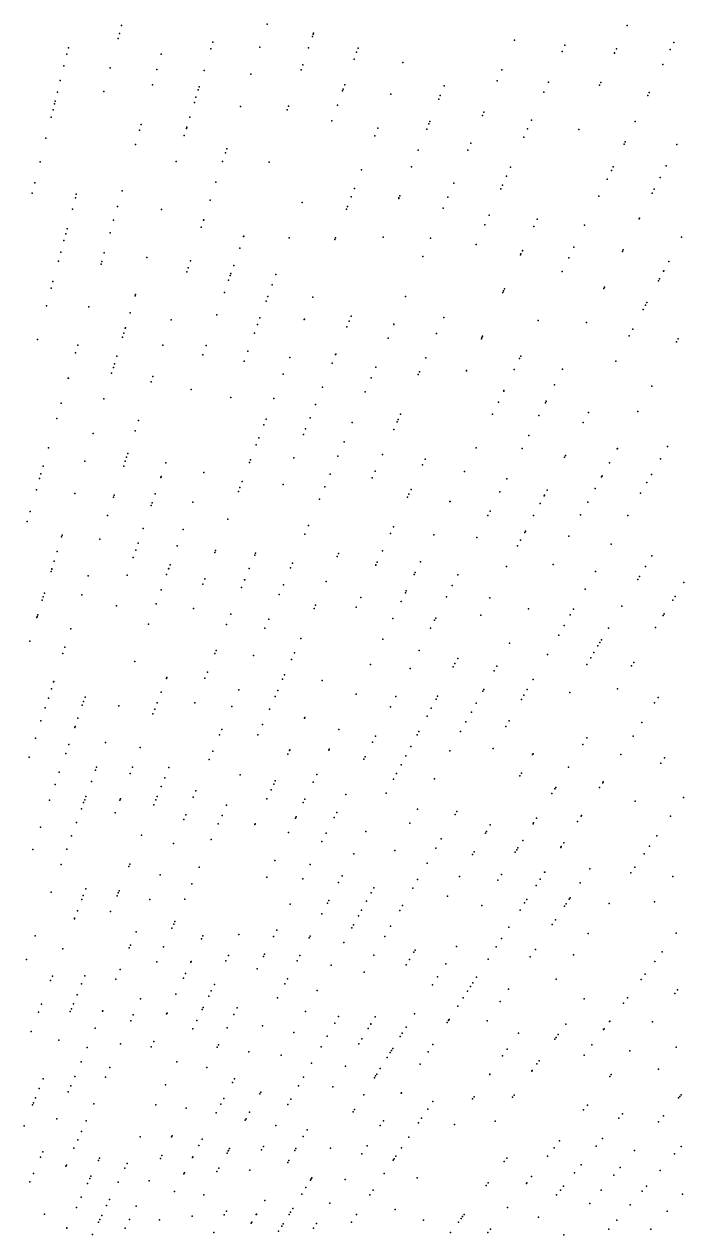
# Model space of a CAD drawing. Header units: metres. Extents: x -4327 to 4266, y -3886 to 3992.
# Drawn here: x 238.2 to 506.3, y 545.3 to 1037.2 of the extents above; entities that cross this region are included whole.
import ezdxf

# ---------------------------------------------------------------- set-up
doc = ezdxf.new("R2010")
doc.units = ezdxf.units.M

msp = doc.modelspace()

# ---------------------------------------------------------------- linework, layer by layer
for p in [(276.89, 1033.38, 2098.25), (277.75, 1036.58, 2085.04), (337, 1037.17, 2055.07), (355.71, 1033.07, 2069.83), (355.87, 1033.52, 2057.12), (483.37, 1036.59, 2099.69), (276.36, 1031.39, 2074.59), (314.86, 1029.87, 2095.18), (355.43, 1032.24, 2057.28), (437.5, 1030.69, 2096.19), (457.96, 1028.59, 2083.19), (502.23, 1029.72, 2081.54), (255.55, 1024.95, 2074.55), (256.22, 1027.63, 2099.77), (293.9, 1024.96, 2068.9), (314.03, 1027.13, 2086.82), (333.96, 1027.84, 2077.45), (353.8, 1027.51, 2086.17), (373.35, 1025.78, 2073.45), (373.93, 1027.37, 2082.16), (456.87, 1026.14, 2094.58), (478.13, 1025.35, 2068.87), (478.23, 1025.57, 2090.93), (478.94, 1027.1, 2088.6), (500.86, 1026.92, 2081.26), (254.37, 1020.21, 2081.79), (273.16, 1019.44, 2067.16), (292.13, 1018.78, 2106.96), (311.36, 1018.42, 2088.67), (350.74, 1018.62, 2076.41), (351.42, 1020.6, 2083.21), (372.32, 1022.94, 2095.35), (392.15, 1021.58, 2075.73), (432.4, 1018.66, 2088.14), (497.87, 1020.79, 2084.98), (252.88, 1014.27, 2083.76), (330.4, 1016.86, 2066.26), (430.46, 1014.1, 2076.05), (451.29, 1013.62, 2069.02), (472.59, 1013.47, 2082.51), (251.72, 1009.6, 2108.49), (270.59, 1009.85, 2069.96), (290.35, 1012.56, 2085.58), (308.96, 1010.57, 2092.28), (309.3, 1011.66, 2091.7), (367.65, 1010.12, 2080.17), (367.92, 1010.84, 2062.31), (368.54, 1012.55, 2063.05), (387.23, 1008.77, 2082.62), (387.24, 1008.79, 2060.62), (408.94, 1012.16, 2090.08), (449.5, 1009.6, 2071.66), (472.11, 1012.44, 2083.12), (492.3, 1009.36, 2094.14), (250.52, 1004.79, 2069.92), (250.79, 1005.88, 2069.35), (307.38, 1005.39, 2064.75), (308.04, 1007.56, 2066.4), (326.13, 1003.74, 2089.6), (345.65, 1003.84, 2060.01), (365.51, 1004.22, 2073.56), (406.72, 1006.67, 2075.98), (407.35, 1008.23, 2073.68), (491.71, 1008.15, 2097.12), (249.17, 999.36, 2098.63), (249.92, 1002.38, 2070.6), (305.53, 999.36, 2069.07), (345.16, 1002.41, 2090.55), (424.52, 1000.11, 2071.91), (425.09, 1001.44, 2069.18), (285.06, 994.13, 2070.03), (285.73, 996.44, 2083.36), (304.15, 994.83, 2070.9), (304.28, 995.27, 2088.84), (363.21, 997.92, 2068.86), (381.91, 994.91, 2067.79), (401.82, 994.55, 2061.93), (402.71, 996.74, 2060.98), (403.05, 997.59, 2073.75), (442.85, 994.65, 2065.33), (444.44, 998.23, 2061.85), (463.69, 994.38, 2064.85), (486.61, 997.7, 2086.32), (247.05, 990.85, 2086.51), (303.26, 991.91, 2070.47), (380.71, 991.78, 2080.75), (419.71, 988.77, 2064.81), (441.35, 991.29, 2083.07), (482.53, 989.32, 2066.08), (283.4, 988.34, 2103.69), (320, 984.87, 2067.12), (320.54, 986.53, 2101.99), (398.34, 985.93, 2088.36), (418.55, 986.04, 2078.45), (482.05, 988.36, 2077.69), (503.54, 988.26, 2079.16), (244.66, 981.29, 2080.74), (300.05, 981.42, 2076.77), (318.85, 981.33, 2085.17), (337.81, 981.06, 2062.74), (395.61, 979.17, 2090.94), (435.89, 979.02, 2090.57), (477.57, 979.17, 2055.66), (499.14, 979.62, 2071.85), (375.39, 977.93, 2065.57), (434.32, 975.49, 2063.6), (475.13, 974.16, 2061.43), (476.9, 977.78, 2058.18), (496.75, 974.92, 2061.92), (242.53, 972.74, 2068.34), (278, 969.49, 2077.92), (316.13, 972.95, 2084.5), (372.49, 970.37, 2097.6), (412.82, 972.55, 2069.39), (431.99, 970.26, 2094.34), (432.64, 971.73, 2091.84), (494.3, 970.11, 2065.33), (241.48, 968.51, 2067.96), (259.02, 966.68, 2085), (259.4, 968.1, 2085.13), (313.76, 965.66, 2074.61), (351.15, 964.77, 2089.1), (371.18, 966.96, 2098.85), (390.45, 966.4, 2074.92), (390.55, 966.64, 2089.61), (390.88, 967.46, 2068.75), (410.42, 966.88, 2091), (471.77, 967.27, 2077), (493.46, 968.48, 2072.8), (257.79, 962.08, 2086.73), (276.15, 963.06, 2081.43), (294.06, 961.82, 2083.72), (369.29, 962.03, 2085.28), (369.7, 963.1, 2093.36), (408.51, 962.39, 2089.81), (427.2, 959.51, 2062.74), (274.57, 957.54, 2086.96), (310.21, 954.74, 2082.69), (311.12, 957.52, 2094.6), (311.18, 957.71, 2068.95), (425.5, 955.69, 2076.91), (445.32, 954.99, 2080.64), (446.7, 957.95, 2089.92), (466.03, 955.5, 2068.28), (488.15, 958.06, 2061.42), (488.29, 958.32, 2100.95), (255.09, 951.99, 2070.66), (255.64, 954.07, 2069.36), (273.11, 952.46, 2070.08), (327.41, 950.85, 2077.67), (327.48, 951.06, 2078.12), (345.89, 950.32, 2074.92), (364.55, 949.69, 2075.62), (364.8, 950.34, 2074.17), (384.09, 950.65, 2069.15), (403.34, 950.21, 2071.83), (505.47, 950.65, 2086.31), (253.09, 944.56, 2095.57), (254.35, 949.24, 2073.4), (325.81, 946.21, 2081.98), (421.93, 947.67, 2070.69), (440.73, 945.14, 2104.54), (440.78, 945.26, 2093.31), (461.68, 946.58, 2099.4), (481.44, 944.88, 2099.64), (481.72, 945.44, 2078.3), (252.1, 940.84, 2096.26), (269.46, 939.71, 2062.56), (269.77, 940.79, 2094.36), (270.76, 944.24, 2072.5), (288.1, 942.35, 2061.6), (305.75, 941, 2061.34), (400.2, 942.82, 2075.53), (439.93, 943.42, 2072.24), (440.16, 943.93, 2073.36), (459.54, 942.2, 2106.86), (500.22, 940.78, 2072.95), (304.29, 936.5, 2089.33), (304.82, 938.15, 2066.65), (321.97, 935.07, 2063.23), (322.26, 935.91, 2103.22), (323.36, 939.12, 2060.62), (340.49, 935.49, 2071.16), (456.83, 936.64, 2088.72), (498.09, 936.78, 2075.27), (498.16, 936.91, 2103.79), (249.16, 929.87, 2095.72), (249.9, 932.65, 2086.96), (321.31, 933.15, 2064.76), (338.98, 931.33, 2085.2), (473.78, 929.84, 2088.82), (474.05, 930.37, 2084.33), (496, 932.84, 2094.64), (496.43, 933.66, 2065.57), (283.37, 926.85, 2088.85), (283.51, 927.33, 2086.96), (319.57, 928.09, 2088.6), (337.21, 926.48, 2089.02), (355.56, 926.27, 2087.46), (393.26, 926.46, 2088.09), (432.78, 928.1, 2092.35), (433.11, 928.8, 2085.28), (433.51, 929.66, 2081.47), (247.24, 922.72, 2079.59), (264.48, 922.34, 2079.84), (281.25, 919.92, 2100.18), (336.54, 924.64, 2102.65), (489.86, 921.29, 2077.15), (490.81, 923.07, 2081.18), (491.36, 924.11, 2092.05), (297.97, 917.05, 2066.35), (316.46, 919.08, 2080.09), (333.08, 915.14, 2069.29), (334.06, 917.81, 2093.08), (352.08, 917.19, 2075.74), (352.11, 917.27, 2090.63), (370.3, 916.52, 2085.6), (371.11, 918.53, 2084.29), (388.48, 915.21, 2074.28), (388.5, 915.24, 2088.95), (408.75, 918.06, 2079.12), (447.15, 916.78, 2069.81), (466.74, 916.03, 2074.75), (278.72, 911.65, 2078.29), (279.32, 913.61, 2076.8), (279.39, 913.85, 2092.36), (331.83, 911.69, 2073.22), (369.36, 914.21, 2095.07), (405.82, 911.49, 2084.52), (424.52, 910.39, 2078.22), (484.13, 910.51, 2078.22), (485.61, 913.3, 2090.32), (243.58, 909.04, 2069.57), (260, 906.74, 2089.44), (278.21, 909.99, 2092.55), (294.63, 906.77, 2093.63), (312.16, 906.58, 2060.6), (386.1, 909.6, 2090.74), (424.04, 909.37, 2078.76), (424.27, 909.85, 2065.45), (503.35, 908.07, 2072.48), (504.02, 909.27, 2106.69), (259.11, 903.62, 2097.48), (275.85, 902.27, 2074.8), (310.85, 902.76, 2093.56), (327.65, 900.22, 2070.62), (329.15, 904.32, 2074.11), (346.17, 901.8, 2084.85), (364.82, 902.96, 2069.29), (364.9, 903.15, 2069.74), (401.41, 901.59, 2064.76), (439.61, 901.34, 2077.64), (440.06, 902.26, 2076.87), (478.69, 900.28, 2074.74), (273.76, 895.44, 2089.27), (274.47, 897.74, 2076.4), (274.92, 899.22, 2076.8), (363.39, 899.42, 2069.97), (381.09, 897.8, 2063.62), (398.86, 895.86, 2066.09), (417.97, 896.33, 2060.44), (418.05, 896.5, 2075.31), (437.43, 896.87, 2078.92), (457.05, 897.02, 2085.74), (256.14, 893.28, 2079.56), (256.16, 893.35, 2085.83), (289.8, 891.9, 2104.78), (290.51, 894.08, 2076.34), (343.53, 894.94, 2060.14), (379.24, 893.42, 2094.83), (398.41, 894.84, 2093.14), (453.8, 890.64, 2076.7), (306.03, 888.77, 2070.08), (359.45, 889.68, 2088.9), (376.84, 887.78, 2066.8), (433.15, 888.09, 2061.43), (433.24, 888.28, 2061.88), (493.36, 890.04, 2082.12), (253.26, 883.23, 2074.36), (270.55, 884.92, 2082.96), (322.27, 885.43, 2075.09), (339.73, 885.02, 2066.7), (356.62, 882.66, 2090.44), (430.96, 883.61, 2065.47), (450.08, 883.32, 2082.85), (450.44, 884.03, 2064.18), (251.45, 876.92, 2074.8), (284.68, 876.14, 2082.87), (336.54, 876.72, 2098.45), (354.4, 877.18, 2074.45), (390.27, 876.56, 2067.99), (391.2, 878.66, 2084.83), (428.61, 878.77, 2089.29), (447.47, 878.2, 2067.87), (467.55, 879.34, 2086.51), (487.71, 879.85, 2069.72), (266.23, 870.81, 2061.87), (283.3, 871.91, 2072.81), (335.65, 874.39, 2099.02), (352.62, 872.76, 2094.18), (371.58, 875.39, 2070.28), (388.43, 872.42, 2097.04), (389.82, 875.56, 2095.47), (465.45, 875.39, 2080.05), (332.53, 866.26, 2088.67), (333.63, 869.14, 2089.48), (351.7, 870.5, 2076.63), (368.24, 867.52, 2093.66), (443.32, 870.06, 2071.92), (248.06, 865.09, 2083.71), (279.85, 861.29, 2059.7), (280.3, 862.69, 2087.71), (347.84, 860.94, 2080.98), (365.77, 861.7, 2094.86), (383.91, 862.28, 2069.68), (421.9, 865.03, 2071.32), (440.62, 864.76, 2088.78), (457.91, 861.21, 2096.18), (458.28, 861.9, 2088.92), (479.24, 864.57, 2094.45), (479.35, 864.77, 2080.23), (499.77, 865.63, 2085.32), (245.89, 857.53, 2087.36), (262.8, 859.58, 2081.19), (278.65, 857.6, 2087.84), (279.29, 859.56, 2058.59), (295.78, 859, 2081.64), (329.79, 859.12, 2077.56), (330.18, 860.16, 2080.08), (400.18, 858.19, 2082.31), (401.23, 860.43, 2093.82), (476.12, 858.94, 2086.7), (496.82, 860.51, 2087.59), (244.48, 852.62, 2075.41), (245, 854.43, 2089.28), (293.72, 853.03, 2085.75), (293.83, 853.35, 2083.42), (311.18, 854.95, 2090.88), (326.79, 851.31, 2070.87), (362.62, 854.27, 2079.84), (379.69, 852.8, 2076.85), (380.91, 855.53, 2074.4), (417.22, 855.44, 2099.05), (434.37, 852.5, 2073.94), (472.93, 853.2, 2075.7), (473.19, 853.65, 2085.67), (493.19, 854.23, 2069.45), (243.17, 848.02, 2079.89), (258.78, 846.43, 2064.79), (291.41, 846.3, 2066.21), (325.27, 847.35, 2064.27), (325.86, 848.88, 2061.91), (343.45, 850.07, 2063.76), (360.48, 849.23, 2082.82), (394.61, 846.24, 2074.29), (395.47, 848.09, 2100.21), (431.62, 847.11, 2093.75), (450.8, 847.83, 2066.56), (470.33, 848.49, 2067.18), (488.78, 846.59, 2074.18), (491.26, 850.89, 2090.63), (274.55, 844.97, 2072.6), (274.8, 845.75, 2065.18), (289.79, 841.61, 2064), (290.18, 842.73, 2066.76), (306.82, 842.98, 2083.31), (358.3, 844.11, 2070.25), (394, 844.93, 2074.11), (411.26, 843.21, 2099.42), (411.3, 843.28, 2081.3), (447.9, 842.38, 2094.99), (449.61, 845.59, 2096.91), (449.7, 845.77, 2070.4), (467.28, 843, 2068.46), (240.64, 839.21, 2073.99), (272.12, 837.5, 2082.46), (426.74, 837.52, 2091.21), (427.64, 839.28, 2083.46), (445.31, 837.51, 2098.04), (464.4, 837.79, 2070.4), (483.54, 837.51, 2081.3), (483.56, 837.56, 2090.36), (239.47, 835.13, 2095.81), (286.55, 832.2, 2084.56), (302.77, 831.86, 2090.27), (320.95, 836.11, 2086.13), (353.8, 833.5, 2065.49), (388.38, 832.88, 2080.85), (253.42, 828.91, 2094.21), (253.61, 829.52, 2086.09), (269.01, 827.93, 2071.24), (352.3, 829.96, 2093.88), (387.11, 830.16, 2083.27), (404.67, 829.69, 2077.93), (422.17, 828.56, 2074.9), (439.98, 827.49, 2103.41), (441.69, 830.69, 2074.92), (441.93, 831.15, 2079.08), (459.57, 829.09, 2090.63), (251.58, 822.89, 2101.67), (283.56, 823.5, 2075.41), (284.51, 826.29, 2076.07), (300.34, 825.19, 2098.96), (300.35, 825.21, 2076.71), (315.73, 822.51, 2086.63), (316.03, 823.3, 2069.71), (332.21, 822.25, 2078.19), (366.04, 822.15, 2089.97), (383.85, 823.16, 2074.92), (438.78, 825.23, 2079.35), (476.86, 825.94, 2079.2), (250.38, 818.96, 2101.45), (282.5, 820.45, 2074.05), (297.56, 817.55, 2076.34), (331.9, 821.47, 2079.36), (347.28, 818.14, 2076.53), (365.48, 820.87, 2093.02), (381.13, 817.34, 2088.07), (381.19, 817.46, 2069.76), (381.72, 818.59, 2085.02), (399.32, 818.73, 2059.55), (434.28, 816.77, 2082.27), (453.22, 817.63, 2079.81), (490.79, 816.81, 2089.47), (493.41, 821.17, 2094.56), (249.12, 814.82, 2084.32), (249.39, 815.72, 2076.91), (249.45, 815.9, 2090.34), (264.18, 813.05, 2091.26), (280.03, 813.25, 2097.5), (296.09, 813.5, 2085.18), (296.93, 815.8, 2081.45), (296.98, 815.94, 2075.43), (311.65, 811.87, 2091.4), (329.71, 816.06, 2084.56), (346.5, 816.31, 2084.45), (396.79, 813.54, 2086.37), (397.2, 814.39, 2085.41), (414.48, 813.46, 2058.09), (470.42, 814.78, 2102.33), (488.33, 812.72, 2085.04), (293.85, 807.34, 2098.43), (310.8, 809.67, 2076.14), (326.54, 808.23, 2074.01), (327.82, 811.37, 2072.58), (327.85, 811.46, 2072.81), (343.58, 809.43, 2088.97), (360.98, 810.78, 2079.8), (393.54, 806.87, 2087.94), (412.23, 809.05, 2086.75), (466.3, 807.66, 2093.14), (487.64, 811.57, 2079.06), (506.34, 810.31, 2089.11), (245.55, 803.15, 2083.61), (245.96, 804.51, 2083.84), (246.41, 805.97, 2068.11), (261.66, 805.31, 2081.08), (341.91, 805.49, 2069.34), (375, 804.19, 2073.09), (391.43, 802.54, 2067.42), (393.19, 806.16, 2079.84), (409.94, 804.55, 2087.58), (427.54, 804.09, 2065.11), (501.84, 803.11, 2079.52), (502.81, 804.67, 2098.72), (243.71, 797.13, 2077.78), (275.77, 800.89, 2081.77), (291.8, 801.71, 2070.89), (306.98, 799.7, 2079.21), (322.17, 797.4, 2087.53), (356.07, 799.74, 2089.25), (356.69, 801.15, 2070.7), (373.19, 800.31, 2066.21), (423.78, 797.01, 2093.16), (443.2, 799.56, 2088.43), (460.21, 797.11, 2081.04), (461.54, 799.41, 2083.96), (481.13, 800.73, 2093.54), (497.96, 796.9, 2081.47), (498.39, 797.59, 2071.22), (243.39, 796.09, 2062.05), (243.52, 796.51, 2076.16), (288.76, 793.37, 2084.78), (320.5, 793.26, 2089.64), (337.65, 795.46, 2078.25), (388.11, 795.75, 2068.49), (405.06, 794.97, 2065.81), (405.49, 795.82, 2089.89), (457.77, 792.87, 2076.09), (257.16, 791.45, 2067.83), (336.07, 791.74, 2084.52), (350.63, 787.54, 2076.41), (383.98, 787.28, 2093.65), (403.41, 791.74, 2069.82), (455.5, 788.94, 2065.8), (475.75, 791.79, 2079.3), (494.88, 791.97, 2089.83), (240.46, 786.52, 2076.29), (254.76, 784.06, 2087.88), (316.25, 782.74, 2074.83), (398.8, 782.68, 2074.16), (435.5, 785.66, 2070.54), (471.43, 784.59, 2075.64), (472.25, 785.95, 2082.31), (472.88, 787.01, 2082.04), (253.92, 781.5, 2074.43), (283.25, 778.21, 2064.33), (315.75, 781.52, 2074.82), (331.37, 780.66, 2081.08), (346.85, 779.05, 2099.14), (348.06, 781.77, 2086.86), (413.33, 777.36, 2094.75), (414.43, 779.42, 2065.52), (450.97, 781.1, 2088.3), (468.51, 779.73, 2065.84), (469.8, 781.87, 2074.57), (486.04, 777.82, 2073.72), (312.69, 773.93, 2067.62), (344.05, 772.75, 2088.72), (378.98, 777.03, 2075.93), (395.07, 775.36, 2092.79), (412.65, 776.08, 2091.29), (429.24, 774.37, 2093.75), (430.3, 776.28, 2092.55), (466.9, 777.06, 2089.58), (485.14, 776.39, 2079.11), (250.18, 769.97, 2066.84), (250.21, 770.07, 2087.2), (296.06, 771.26, 2075.64), (296.21, 771.66, 2080.04), (311.68, 771.44, 2080.55), (343.26, 770.97, 2077.37), (359.27, 770.46, 2099.14), (359.31, 770.54, 2099.38), (445.1, 770.94, 2089.25), (248.03, 763.34, 2082.43), (249.26, 767.14, 2065.86), (262.95, 763.67, 2078.6), (293.93, 765.71, 2077.18), (325.45, 766.72, 2066.45), (340.17, 764.04, 2084.75), (341.25, 766.46, 2084.76), (373.11, 764.98, 2104.94), (389.27, 763.98, 2078.05), (405.68, 762.97, 2071.76), (406.27, 764.07, 2074.76), (424.71, 766.2, 2097.13), (425.04, 766.79, 2082.75), (440.39, 762.78, 2092.43), (441.37, 764.48, 2078.03), (442.73, 766.82, 2068.72), (460.02, 765.6, 2071.12), (479.38, 767.17, 2078.96), (495.87, 763.57, 2089.24), (246.72, 759.33, 2071.46), (261.84, 760.45, 2079.92), (262.35, 761.93, 2087.35), (276.68, 760.17, 2092.04), (291.31, 758.89, 2065.28), (292.29, 761.45, 2062.32), (307.61, 761.37, 2073.03), (322.57, 759.92, 2077.48), (337.87, 758.86, 2067.36), (387.16, 759.85, 2092.65), (403.71, 759.26, 2100.28), (419.99, 757.69, 2073.83), (421.95, 761.22, 2070.78), (494.47, 761.41, 2089.54), (245.02, 754.09, 2070.63), (260.01, 755.12, 2068.69), (290.56, 756.93, 2069.87), (335.11, 752.68, 2070.06), (352.14, 755.17, 2083.57), (352.3, 755.5, 2084.5), (401.97, 756, 2091.26), (417.75, 753.65, 2075.48), (435.41, 754.15, 2081.43), (489.31, 753.48, 2083.28), (258.73, 751.41, 2068.6), (258.88, 751.83, 2069.76), (317.66, 748.35, 2065.52), (318.61, 750.6, 2075.03), (333.2, 748.38, 2071.39), (366.07, 750.55, 2078.26), (381.08, 747.91, 2079.21), (397.92, 748.38, 2089.65), (398.68, 749.81, 2080.62), (415.6, 749.76, 2074.35), (434.05, 751.8, 2090.95), (485.7, 747.91, 2067.9), (242.75, 747.11, 2085.45), (256.32, 744.42, 2086.66), (271.25, 745.25, 2071.1), (285.31, 743.26, 2082.51), (379.85, 745.5, 2088.91), (395.4, 743.64, 2079.68), (428.91, 742.9, 2082.22), (465.24, 744.53, 2095.25), (466.94, 747.26, 2090.1), (240.23, 739.36, 2077.56), (255.09, 740.85, 2100.89), (313.41, 738.34, 2094.68), (314.84, 741.71, 2067), (345.35, 740.6, 2092.88), (346.04, 742.09, 2090.35), (346.13, 742.29, 2070.93), (346.17, 742.37, 2071.16), (362, 742.22, 2068.23), (362.17, 742.55, 2082.35), (376.27, 738.47, 2082.37), (376.78, 739.47, 2068.74), (393.37, 739.82, 2075.5), (411.22, 741.86, 2097.75), (444.86, 740.36, 2096.55), (445.05, 740.69, 2094.23), (480.79, 740.36, 2090.77), (498.51, 739.07, 2463.94), (252.48, 733.25, 2079.34), (267.15, 733.99, 2087.4), (267.6, 735.22, 2087.44), (282.23, 735.23, 2076.95), (297.03, 735.17, 2084.27), (391.48, 736.26, 2068.77), (459.49, 735.34, 2078.92), (497.01, 736.85, 2481.9), (250.75, 728.22, 2078.92), (265.51, 729.49, 2102.51), (281.24, 732.65, 2086.82), (295.33, 730.96, 2086), (326, 732.21, 2096.52), (339.62, 728.32, 2084.99), (340.24, 729.66, 2068.6), (355.62, 729.14, 2091.16), (357.13, 732.23, 2063.23), (388.39, 730.46, 2068.71), (389.61, 732.75, 2088.4), (404.97, 730.59, 2082.19), (439.72, 731.81, 2078.76), (440.3, 732.78, 2078.29), (473.38, 728.95, 2106.48), (473.62, 729.31, 2072.18), (263.3, 723.4, 2077.98), (292.27, 723.39, 2074.65), (293.91, 727.47, 2086.35), (306.94, 723.11, 2085.45), (308.04, 725.7, 2089.47), (338.58, 726.08, 2095.58), (368.98, 724.16, 2091.65), (385.34, 724.72, 2072.11), (452.72, 724.51, 2089.87), (452.76, 724.56, 2099.84), (453.93, 726.44, 2088.94), (454.3, 727.03, 2068.1), (472.14, 727.03, 2097.69), (248.54, 721.8, 2092.07), (261.45, 718.32, 2094.89), (262.38, 720.89, 2091.76), (262.79, 722.01, 2077.47), (277.12, 721.93, 2090.83), (277.29, 722.36, 2081.6), (290.87, 719.92, 2081.92), (291.71, 722.01, 2074.14), (320.47, 719.79, 2081.36), (336.87, 722.42, 2081.6), (351.58, 720.85, 2094.44), (352.29, 722.3, 2078.28), (486.63, 721.46, 2451.1), (506.22, 722.95, 2477.23), (275.13, 716.73, 2082.76), (303.08, 714.01, 2079.81), (303.86, 715.86, 2088.67), (318.65, 715.7, 2076.37), (348.53, 714.6, 2069.53), (348.79, 715.13, 2067.7), (364.21, 714.79, 2078.02), (365.27, 716.88, 2094.27), (398.09, 718.18, 2063.09), (413.37, 715.99, 2080.5), (414.08, 717.21, 2090.7), (446.5, 714.55, 2087.09), (464.6, 715.42, 2103.08), (464.73, 715.62, 2087.33), (500.94, 715.42, 2477.04), (244.8, 710.96, 2085.33), (259.45, 712.82, 2082.39), (317.12, 712.27, 2076.71), (332.01, 712, 2075.28), (332.12, 712.24, 2075.98), (345.64, 708.67, 2072.59), (361, 708.49, 2079.94), (377.09, 709.2, 2080.59), (394.93, 712.47, 2093.07), (425.7, 708.48, 2083.28), (426.09, 709.14, 2081.9), (427.69, 711.8, 2083.08), (445.07, 712.26, 2073.89), (445.29, 712.61, 2088.01), (463.19, 713.24, 2080.38), (257.48, 707.43, 2080.75), (285.93, 707.7, 2095.31), (298.92, 704.21, 2082.42), (314.28, 705.89, 2085.72), (359.26, 705.08, 2083.54), (407.71, 706.17, 2065.09), (440.87, 705.54, 2077.08), (457.57, 704.59, 2374.51), (495.32, 707.38, 2449.22), (241.67, 701.87, 2072.84), (255.51, 702, 2075.39), (372.24, 700.09, 2070.63), (388.82, 701.44, 2080.79), (405.5, 702.35, 2067.1), (420.49, 699.81, 2067.65), (420.49, 699.81, 2067.65), (421.12, 700.86, 2067.44), (437.85, 700.71, 2069.39), (438.5, 701.74, 2069.18), (438.93, 702.43, 2087.69), (456.3, 702.64, 2075.27), (456.53, 703, 2086.15), (490.23, 700.12, 2466.89), (492.35, 703.16, 2464.54), (253.23, 695.73, 2081.76), (280.77, 694.94, 2071.58), (281.15, 695.88, 2085.03), (309.28, 694.65, 2083.85), (340.11, 697.32, 2087.22), (354.48, 695.7, 2072.82), (401.97, 696.23, 2092.63), (468.11, 694, 2486.1), (486.37, 694.61, 2482.42), (293.52, 691.49, 2086.91), (336.82, 690.59, 2077.47), (351.54, 689.94, 2093.64), (367.48, 691.14, 2088.37), (398.14, 689.61, 2093.15), (415.12, 690.87, 2077.64), (430.74, 689.33, 2085.17), (432.23, 691.71, 2078.97), (447.9, 689.7, 2377.81), (449.78, 692.6, 2078.18), (449.8, 692.63, 2334.21), (484.76, 692.31, 2456.69), (501.92, 690.83, 2469.01), (249.15, 684.54, 2066.09), (263.25, 685.8, 2090.7), (276.45, 684.25, 2064.3), (276.76, 685.02, 2088.15), (306.29, 687.93, 2077.75), (366.04, 688.43, 2087.12), (379.28, 684.23, 2090.67), (380.38, 686.23, 2089.82), (396.15, 686.16, 2072.46), (446.27, 687.19, 2478.05), (464.24, 688.26, 2474.45), (261.61, 681.51, 2084.9), (262.21, 683.09, 2082.45), (275.97, 683.05, 2064.23), (289.26, 681.45, 2074.36), (303.49, 681.64, 2087.14), (346.26, 679.57, 2076.09), (361.54, 679.95, 2075.22), (362.11, 681.03, 2078.5), (377.41, 680.86, 2090.78), (392.02, 679.01, 2078.01), (410.32, 682.89, 2073.73), (424.29, 679, 2070.59), (441.65, 680.09, 2447.93), (442.57, 681.5, 2094.65), (458.52, 679.78, 2466.26), (459.79, 681.67, 2477.62), (460.16, 682.22, 2502.42), (476.02, 679.83, 2460.29), (494.47, 680.58, 2462.78), (258.7, 673.92, 2068.93), (259.83, 676.88, 2085.3), (273.35, 676.56, 2076.79), (359.25, 675.65, 2093.53), (374.1, 674.9, 2086.38), (375.33, 677.11, 2086.24), (390.9, 677.05, 2085.8), (439.79, 677.21, 2095.02), (457.81, 678.73, 2466.95), (258.6, 673.67, 2079.09), (298.21, 669.79, 2075.83), (298.97, 671.49, 2084.71), (299.43, 672.53, 2084.31), (340.92, 669.09, 2064.94), (371.4, 670.03, 2078.3), (372.03, 671.15, 2085.29), (387.18, 670.62, 2079.77), (435.27, 670.26, 2093.92), (452.81, 671.32, 2489.88), (454.14, 673.28, 2469.65), (242.69, 666.78, 2092.2), (283.71, 668.38, 2088.37), (310.34, 665.52, 2086.29), (310.89, 666.7, 2086.36), (325.42, 667.22, 2090.88), (339.6, 666.51, 2088.85), (354.07, 665.91, 2084.51), (354.45, 666.62, 2083.16), (368.1, 664.08, 2080.8), (384.81, 666.5, 2091.39), (432.26, 665.63, 2079.44), (467.47, 667.62, 2478.43), (503.2, 667.77, 2496.71), (253.91, 661.45, 2092.82), (280.94, 661.85, 2082.63), (281.39, 662.91, 2089.64), (294.84, 662.23, 2073.97), (335.95, 659.35, 2084.28), (396.65, 660.13, 2092.8), (397.14, 660.96, 2091.91), (413.91, 662.39, 2097.81), (430.05, 662.22, 2469.06), (445.99, 661.2, 2479.91), (497.49, 660.19, 2504.61), (239.17, 657.1, 2088.02), (292.16, 656.2, 2065.94), (305.89, 655.99, 2081.76), (306.06, 656.36, 2082.94), (320.23, 656.57, 2075.45), (321.27, 658.71, 2078.58), (335.46, 658.38, 2081.22), (349.14, 656.64, 2073.14), (350.24, 658.7, 2083.2), (350.29, 658.79, 2072.8), (362.98, 654.83, 2076.39), (380.37, 658.82, 2084.79), (393.51, 654.91, 2086.78), (394.87, 657.18, 2079.94), (409.55, 655.42, 2089.66), (426.8, 657.21, 2094.19), (443.94, 658.16, 2487.12), (461.46, 659.04, 2469.24), (494.55, 656.29, 2480.68), (249.67, 650.4, 2076.5), (262.83, 650.52, 2091.19), (277.2, 653.04, 2084.32), (302.9, 649.57, 2098.22), (303.77, 651.43, 2093.02), (332.91, 653.37, 2079.76), (376.43, 652, 2077.28), (406.23, 650.1, 2083.18), (422.06, 649.91, 2464.8), (490.64, 651.11, 2474.66), (248.96, 648.57, 2097.18), (261.48, 647.2, 2091.86), (275.52, 649.09, 2105.56), (315.56, 646.99, 2066.73), (344.17, 647.29, 2068.43), (345.22, 649.27, 2081.95), (357.24, 644.48, 2089.9), (404.15, 646.78, 2083.02), (419.6, 646.13, 2493.18), (420.59, 647.65, 2091.49), (435.14, 645.12, 2470.34), (454.5, 649.09, 2459.24), (489.02, 648.95, 2475.55), (503.73, 644.74, 2501.86), (259.72, 642.82, 2092.91), (285.45, 641.14, 2095.6), (299.85, 643.03, 2088.26), (313.23, 642.22, 2091.83), (314.27, 644.34, 2091.28), (341.13, 641.57, 2078.92), (416.6, 641.5, 2099.77), (418.42, 644.31, 2476.58), (431.7, 640.03, 2474.36), (465.78, 641.09, 2477.87), (483.42, 641.52, 2469.91), (502.63, 643.33, 2469.03), (244.03, 635.73, 2082.23), (245.27, 638.96, 2100.56), (256.95, 635.98, 2078.23), (257.37, 637.02, 2093.13), (258.23, 639.13, 2077.1), (270, 636.09, 2086.02), (270.11, 636.33, 2098.31), (282.57, 634.66, 2097.18), (296.12, 635.02, 2095.99), (296.22, 635.24, 2085.36), (296.28, 635.38, 2097.17), (310.59, 636.8, 2092.82), (310.99, 637.63, 2088.02), (323.44, 634.78, 2089.38), (324.84, 637.53, 2087.26), (352.51, 635.94, 2076.64), (396.84, 635.08, 2076.86), (414.46, 638.21, 2117.67), (481.8, 639.37, 2470.79), (281.49, 632.25, 2085.41), (308.39, 632.29, 2089.24), (335.04, 630.11, 2089.23), (364.46, 631.26, 2081.83), (366.01, 633.95, 2083.39), (379.07, 630.88, 2083.84), (379.16, 631.03, 2084.31), (380.87, 633.88, 2082.87), (393.46, 629.67, 2080.48), (410.12, 631.54, 2479.94), (410.68, 632.39, 2463.95), (410.7, 632.42, 2131.28), (410.9, 632.73, 2470.1), (426.44, 632.23, 2467.86), (458.34, 630.85, 2461.44), (476.16, 631.89, 2474.06), (476.29, 632.06, 2460.87), (493.62, 631.8, 2479.07), (241.03, 627.9, 2075.76), (267.1, 629.24, 2101.89), (306.76, 628.94, 2070.71), (320.65, 629.31, 2075.09), (347.79, 627.42, 2100.11), (361.38, 625.92, 2067.83), (375.44, 624.83, 2074.66), (377.98, 629.07, 2074.25), (391.1, 625.89, 2435.38), (391.88, 627.13, 2082.87), (391.92, 627.2, 2083.1), (439.16, 627.18, 2472.94), (453.95, 624.81, 2494.43), (454.39, 625.42, 2472.99), (455.27, 626.63, 2473.04), (473.72, 628.64, 2470.64), (473.92, 628.91, 2462.4), (252.24, 624.32, 2078.13), (263.77, 621.41, 2075.73), (277.33, 622.89, 2088.78), (289.88, 621.66, 2078.23), (290.88, 623.79, 2077.72), (316.67, 621.49, 2094.14), (317.16, 622.46, 2078.49), (358.91, 621.66, 2068.22), (374.27, 622.89, 2075.46), (387.47, 620.08, 2099.31), (387.51, 620.15, 2070.4), (387.53, 620.17, 2481.23), (388.01, 620.95, 2087.56), (404.33, 622.62, 2474.02), (434.57, 620.64, 2470.95), (469.02, 622.41, 2464.72), (484.44, 620.06, 2498), (503.24, 621.44, 2467.93), (261.3, 615.59, 2087.23), (300.19, 615.48, 2086.24), (329.46, 619.63, 2072.93), (342.73, 618.3, 2080.69), (355.03, 614.94, 2089.92), (385.71, 617.27, 2411.29), (387.02, 619.37, 2067.81), (402.37, 619.6, 2271.63), (432.69, 617.95, 2469.86), (447.5, 615.93, 2468.51), (465.87, 618.23, 2466.89), (273.03, 613.23, 2071.71), (312.49, 613.29, 2081.65), (368.81, 613.8, 2092.62), (381.52, 610.57, 2311.99), (382.91, 612.79, 2379.71), (399.14, 614.62, 2176.43), (399.15, 614.64, 2164.81), (427.44, 610.45, 2459.06), (427.54, 610.59, 2479.12), (444.5, 611.81, 2471.12), (444.66, 612.03, 2491.43), (446.62, 614.72, 2468.45), (476.85, 610.33, 2487.19), (496.01, 612.52, 2464.54), (245.92, 608.68, 2072.25), (257.16, 605.83, 2077.49), (258.74, 609.55, 2066.76), (271.27, 609.27, 2093.32), (295.67, 606.22, 2077.77), (322.83, 607.16, 2083.45), (323.63, 608.67, 2096.31), (349.76, 605.8, 2073.7), (351.77, 609.29, 2093.18), (363.71, 605.32, 2085.96), (380.59, 609.07, 2087.66), (381.06, 609.83, 2090.26), (476.31, 609.64, 2479.61), (242.77, 600.87, 2065.21), (244.34, 604.77, 2074.63), (256.11, 603.35, 2092.76), (319.36, 600.63, 2080.09), (333.96, 602.47, 2098.59), (334.4, 603.27, 2097.5), (346.6, 600.33, 2077.4), (376.24, 602.12, 2453.33), (376.27, 602.16, 2093.62), (391.44, 602.77, 2488.54), (391.59, 603, 2489.5), (420.47, 600.5, 2482.27), (421.09, 601.38, 2475.95), (436.75, 601.14, 2481.13), (437.37, 601.99, 2474.81), (504.24, 600.93, 2476.21), (504.67, 601.44, 2473.64), (505.24, 602.12, 2467.06), (241.61, 598.02, 2067.22), (241.95, 598.84, 2086.05), (266.46, 598.49, 2075.82), (291.73, 598.13, 2076.99), (304.07, 596.77, 2074.82), (318.14, 598.33, 2068.32), (345.41, 598.26, 2096.89), (371.96, 595.27, 2224.12), (372.51, 596.15, 2454.05), (402.25, 596.36, 2490.7), (404.3, 599.4, 2488.08), (465.63, 595.98, 2481.04), (467.17, 597.95, 2465.11), (251.43, 592.32, 2082.35), (263.37, 591.54, 2087.37), (316.29, 594.85, 2075.39), (328.02, 591.77, 2092.06), (328.39, 592.43, 2090.5), (329.85, 595.06, 2084.27), (384.2, 591.62, 2472.85), (398.51, 590.81, 2482.74), (399.74, 592.64, 2490.43), (429.72, 591.46, 2475.55), (479.94, 592.67, 2496.88), (481.39, 594.47, 2480.22), (496.05, 591.17, 2468.69), (498.07, 593.58, 2469.28), (238.21, 589.58, 2069.77), (261.46, 587.25, 2088.3), (298.32, 585.48, 2098), (340.48, 589.72, 2082.23), (353.28, 587.96, 2097.44), (382.96, 589.7, 2475.06), (413.18, 590.08, 2478.96), (258.45, 580.48, 2080.38), (259.95, 583.86, 2088.4), (285.33, 585.01, 2094.18), (298.13, 585.11, 2061.17), (309.19, 581.51, 2074.99), (310.61, 584.18, 2088.46), (335.48, 581.08, 2094.14), (351.59, 585.15, 2099.03), (377.57, 581.41, 2455.52), (391.61, 580.58, 2475.34), (394.51, 584.89, 2473.09), (453.65, 580.64, 2485.06), (455.81, 583.41, 2462.36), (470.66, 581.21, 2477.58), (473.25, 584.42, 2476.6), (505.21, 581.18, 2468.16), (244.82, 576.76, 2100.54), (245.76, 578.96, 2083.64), (268.77, 576.37, 2086.22), (293.61, 576.24, 2080.81), (294.22, 577.43, 2085.11), (306.61, 576.64, 2077.25), (306.74, 576.9, 2082.14), (306.79, 576.98, 2066.65), (320.65, 578.46, 2072), (321.17, 579.4, 2083.21), (321.23, 579.52, 2071.88), (321.66, 580.29, 2066.87), (334.73, 579.77, 2062.31), (348.17, 579.45, 2078.59), (348.68, 580.31, 2081.68), (362.68, 580.42, 2100.56), (375.42, 578.09, 2456.89), (388.57, 576.08, 2461.29), (389.28, 577.14, 2460.67), (434.37, 576.43, 2499.11), (450.97, 577.21, 2485.3), (486.24, 579.48, 2481.51), (502.6, 578.18, 2474.37), (255.2, 573.18, 2074.44), (255.34, 573.51, 2075.64), (268.35, 575.47, 2087.05), (279.12, 572.29, 2076.57), (280.07, 574.23, 2079.57), (316.51, 571.01, 2076.54), (317.28, 572.39, 2061.88), (329.94, 571.47, 2075.11), (345.32, 574.7, 2065.4), (345.78, 575.47, 2075.88), (388.2, 575.52, 2490.04), (433.37, 575.1, 2493.34), (464.61, 573.75, 2484.9), (480.42, 572.55, 2485.82), (496.71, 571.4, 2473.99), (240.56, 566.72, 2088.91), (242, 570.13, 2080.52), (263.98, 566.1, 2106.6), (264.94, 568.17, 2085.04), (265.36, 569.07, 2084.22), (276.37, 566.65, 2072.22), (289.03, 567.25, 2068.23), (303.08, 570.01, 2069.13), (303.34, 570.5, 2090.94), (354.63, 567.52, 2084.72), (354.91, 567.97, 2102.14), (355.16, 568.38, 2466.3), (368.72, 567.78, 2480.52), (384.55, 570.12, 2461.49), (397.99, 568.39, 2488.84), (426.84, 566.43, 2481.12), (442.33, 566.16, 2472.48), (442.53, 566.41, 2488.78), (444.48, 568.9, 2469.38), (461.95, 570.46, 2490.58), (477.89, 569.53, 2477.61), (299.3, 562.9, 2071.1), (311.27, 561.55, 2089.85), (351.05, 561.8, 2464.26), (352.68, 564.41, 2464.98), (378.76, 561.53, 2481.73), (380.05, 563.44, 2463.73), (426.01, 565.34, 2476.31), (454.65, 561.44, 2486.16), (456.25, 563.42, 2489.85), (457.49, 564.95, 2481.46), (472.77, 563.42, 2480.51), (489.4, 562.99, 2505.82), (491.13, 564.98, 2479.98), (505.78, 561.72, 2469.93), (259.41, 556.31, 2086.85), (261.42, 560.61, 2098.74), (271.73, 557.13, 2082.19), (272.95, 559.63, 2091.54), (283.78, 556.94, 2091.34), (336.01, 559.21, 2082.97), (347.35, 555.88, 2465.09), (362.48, 558.17, 2464.98), (434.71, 556.4, 2485.4), (468.16, 557.94, 2491.21), (484.58, 557.45, 2481.14), (246.48, 553.61, 2098.24), (268.96, 551.45, 2077.55), (269.74, 553.05, 2083.54), (280.96, 551.41, 2091.35), (293.15, 551.34, 2097.53), (306.44, 552.83, 2081.65), (319.46, 553.32, 2075.64), (320.38, 554.92, 2089.72), (332.57, 553.49, 2085.58), (332.61, 553.55, 2085.82), (332.64, 553.61, 2074.01), (345.9, 553.56, 2108.26), (346.46, 554.45, 2128.08), (373.3, 553.44, 2477.9), (388.95, 555.47, 2458.18), (400.49, 551.23, 2485.81), (415.84, 551.84, 2457.71), (416.44, 552.64, 2487.29), (417.1, 553.51, 2465.18), (447.34, 552.42, 2486.65), (479.16, 551.21, 2483.06), (499.63, 554.9, 2483.43), (255.49, 547.9, 2093.2), (255.58, 548.09, 2093.92), (268.47, 550.44, 2077.88), (279.22, 548, 2074.24), (315.34, 546.18, 2072.94), (330.43, 549.92, 2076.14), (330.73, 550.43, 2078.05), (341.64, 546.73, 2473.36), (342.9, 548.75, 2471.45), (343.47, 549.67, 2093.46), (355.8, 547.89, 2478.6), (357.09, 549.87, 2487.55), (371.22, 550.35, 2485.63), (411.54, 546.13, 2489.54), (414.75, 550.39, 2477.17), (426.74, 546.2, 2465.42), (427.83, 547.59, 2476.87), (475.93, 547.49, 2486.33), (492.95, 547.48, 2479.63), (265.98, 545.34, 2079.54), (457.53, 545.26, 2474.67)]:
    msp.add_point(p)

doc.saveas('drawing.dxf')
